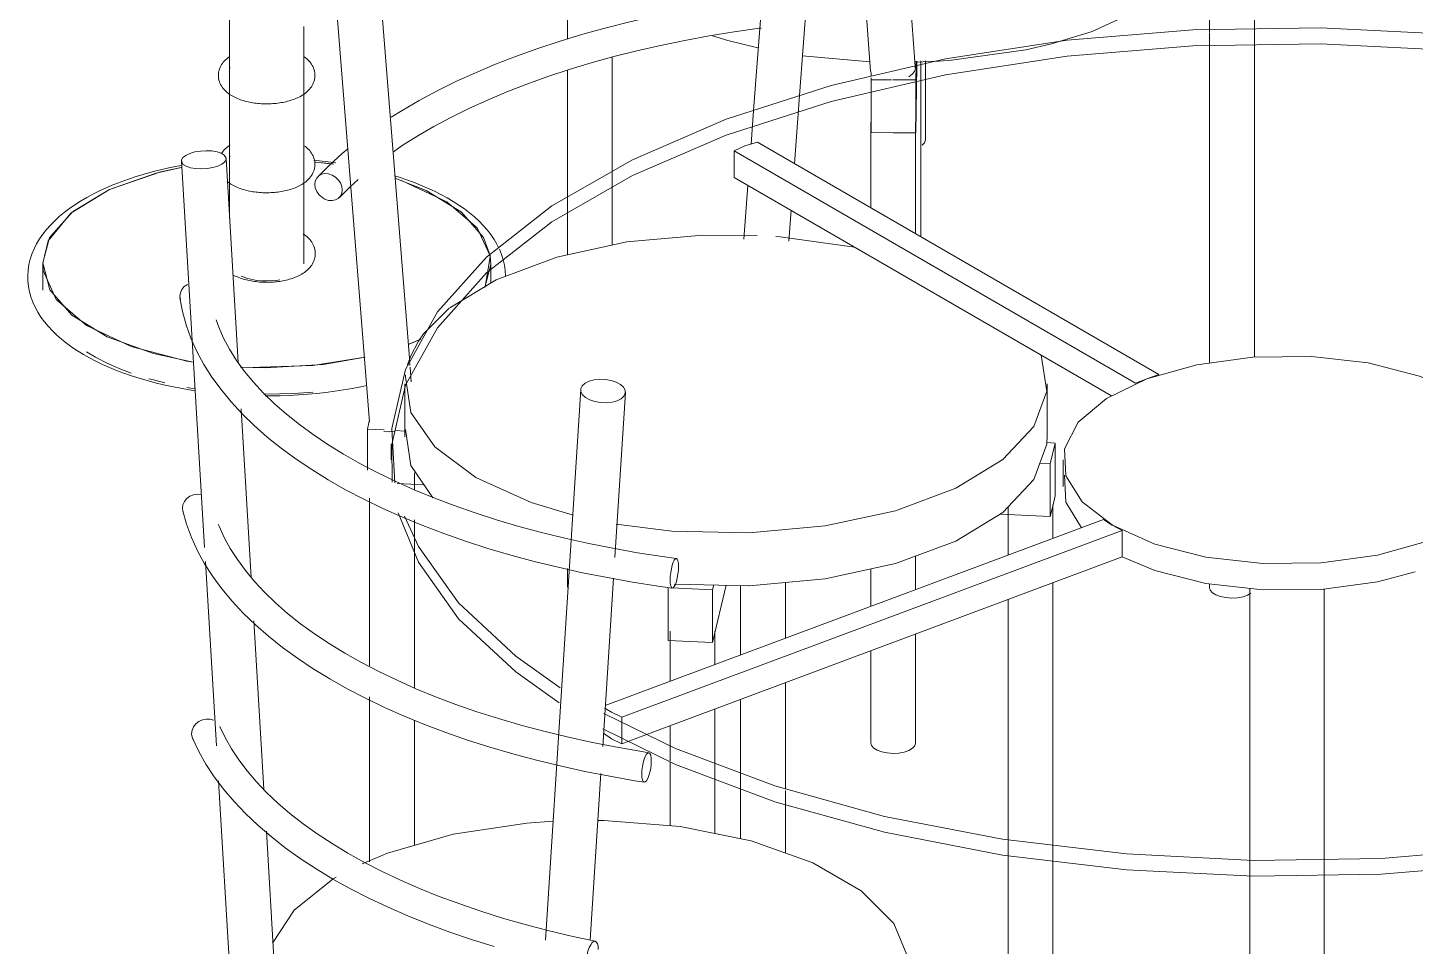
# Model space of a CAD drawing. Header units: millimetres. Extents: x -44545 to 51785, y -22696 to 32686.
# Drawn here: x -4328 to -3399, y 4062 to 4678 of the extents above; entities that cross this region are included whole.
import ezdxf

# ---------------------------------------------------------------- set-up
doc = ezdxf.new("R2010")
doc.units = ezdxf.units.MM
doc.layers.add('I-FURN-PNLS', color=30, linetype='Continuous', lineweight=9)

# ---------------------------------------------------------------- blocks, each defined once
blk = doc.blocks.new('Table Dining 4 Seater-Circular - 1200 mm dia-V84-3D Section 3')
at = {"layer": 'I-FURN-PNLS'}
for p, q in [((-4193.06, 4876.96), (-4193.06, 4550.02)), ((-3733.98, 4652.06), (-3744.44, 4795.91)), ((-3774.16, 4790.98), (-3763.81, 4648.69)), ((-3966.86, 4719.59), (-3966.86, 4669.99)), ((-3536.86, 4718.46), (-3536.86, 4676.48)), ((-3506.86, 4676.96), (-3506.86, 4718.46)), ((-4143.33, 4519.65), (-4143.33, 4678.65)), ((-3536.86, 4676.48), (-3536.86, 4674.97)), ((-3536.86, 4674.57), (-3536.86, 4453.16)), ((-3506.86, 4457), (-3506.86, 4676.96)), ((-3936.86, 4581.52), (-3936.86, 4658.07)), ((-3764.28, 4654.79), (-3809.46, 4658.8)), ((-3717.86, 4655.38), (-3734.15, 4654.65)), ((-3733.37, 4652.2), (-3733.33, 4655.39)), ((-3732.8, 4655.4), (-3732.85, 4652.32)), ((-3730.17, 4652.94), (-3730.17, 4655.47)), ((-3727.15, 4653.64), (-3727.15, 4655.54)), ((-4193.05, 4652.43), (-4192.77, 4650.7)), ((-3966.86, 4649.48), (-3966.86, 4564.27)), ((-3763.51, 4647.4), (-3763.82, 4649.02)), ((-3763.45, 4647.24), (-3763.48, 4645.22)), ((-3733.89, 4650.86), (-3733.98, 4652.06)), ((-3733.89, 4650.86), (-3733.88, 4650.53)), ((-3732.85, 4652.32), (-3733.51, 4607.38)), ((-3733.51, 4642.79), (-3733.37, 4652.2)), ((-3730.17, 4537.65), (-3730.17, 4652.94)), ((-3727.15, 4602.57), (-3727.15, 4653.64)), ((-3763.49, 4644.15), (-3763.51, 4642.89)), ((-3763.51, 4642.89), (-3749.92, 4642.84)), ((-3763.51, 4642.89), (-3763.51, 4607.48)), ((-3749, 4642.84), (-3733.51, 4642.79)), ((-3733.51, 4642.79), (-3733.51, 4607.38)), ((-3763.68, 4614.45), (-3763.68, 4614.41)), ((-3763.68, 4614.41), (-3763.68, 4557.06)), ((-3733.68, 4539.68), (-3733.68, 4614.41)), ((-3748.79, 4607.43), (-3763.51, 4607.48)), ((-3733.51, 4607.38), (-3748.78, 4607.43)), ((-4193.05, 4592.87), (-4192.77, 4591.14)), ((-4123.57, 4586.26), (-4135.55, 4587.75)), ((-3936.86, 4532.07), (-3936.86, 4581.52)), ((-4273.53, 4569.33), (-4297.58, 4554.95)), ((-3966.86, 4564.27), (-3966.86, 4525.59)), ((-4318.19, 4519.65), (-4318.19, 4501.95)), ((-4018.19, 4506.65), (-4018.19, 4519.65)), ((-4073.02, 4465.74), (-4065.06, 4469)), ((-4072.79, 4465.81), (-4064.97, 4469.03)), ((-4282.83, 4456.95), (-4288.89, 4460.52)), ((-4258.91, 4446.38), (-4266.51, 4449.25)), ((-4216.25, 4435.86), (-4221.58, 4436.75)), ((-4149.97, 4432.7), (-4169.23, 4432.18)), ((-4137.32, 4433.67), (-4150.02, 4432.69)), ((-3733.68, 4301.2), (-3733.68, 4323.75)), ((-3966.86, 4315.35), (-3966.86, 4303.78)), ((-3763.68, 4315.15), (-3763.68, 4290)), ((-3966.46, 4302.19), (-3966.86, 4303.83)), ((-3536.86, 4305.14), (-3536.86, 4302.65)), ((-3733.68, 4198.6), (-3733.68, 4271.57)), ((-3763.68, 4260.36), (-3763.68, 4198.6))]:
    blk.add_line(p, q, dxfattribs=at)
for points in [[(-3532.05, 4750.37, 0), (-3535.65, 4735.76, 0), (-3551.41, 4712.8, 0), (-3578.53, 4692.25, 0), (-3615.43, 4675.32, 0), (-3642.6, 4667.02, 0)], [(-3839.36, 4664.2, 0), (-3859.35, 4669.24, 0), (-3869.6, 4672.37, 0)], [(-3642.6, 4667.02, 0), (-3659.97, 4662.99, 0), (-3709.56, 4655.98, 0), (-3717.86, 4655.38, 0)], [(-4192.86, 4658.56, 0), (-4193.66, 4658, 0), (-4194.44, 4657.4, 0), (-4195.18, 4656.77, 0), (-4195.9, 4656.1, 0), (-4196.59, 4655.4, 0), (-4197.24, 4654.64, 0), (-4197.85, 4653.84, 0), (-4198.42, 4653, 0), (-4198.94, 4652.1, 0), (-4199.4, 4651.16, 0), (-4199.79, 4650.17, 0), (-4200.11, 4649.14, 0), (-4200.35, 4648.08, 0), (-4200.49, 4646.98, 0), (-4200.55, 4645.88, 0), (-4200.51, 4644.77, 0), (-4200.37, 4643.68, 0), (-4200.15, 4642.61, 0), (-4199.84, 4641.57, 0), (-4199.46, 4640.58, 0), (-4199.01, 4639.63, 0), (-4198.5, 4638.73, 0), (-4197.94, 4637.87, 0), (-4197.34, 4637.07, 0), (-4196.69, 4636.31, 0), (-4196.01, 4635.59, 0), (-4195.29, 4634.92, 0), (-4194.55, 4634.28, 0), (-4193.78, 4633.68, 0), (-4192.99, 4633.11, 0), (-4192.17, 4632.57, 0), (-4191.33, 4632.07, 0), (-4190.46, 4631.58, 0), (-4189.58, 4631.13, 0), (-4189.09, 4630.9, 0)], [(-4143.03, 4658.22, 0), (-4142.25, 4657.64, 0), (-4141.49, 4657.02, 0), (-4140.76, 4656.37, 0), (-4140.06, 4655.67, 0), (-4139.4, 4654.94, 0), (-4138.77, 4654.16, 0), (-4138.18, 4653.33, 0), (-4137.65, 4652.45, 0), (-4137.16, 4651.53, 0), (-4136.74, 4650.56, 0), (-4136.39, 4649.54, 0), (-4136.12, 4648.49, 0), (-4135.94, 4647.41, 0), (-4135.85, 4646.31, 0), (-4135.85, 4645.2, 0), (-4135.95, 4644.1, 0), (-4136.14, 4643.02, 0), (-4136.42, 4641.97, 0), (-4136.77, 4640.96, 0), (-4137.2, 4639.99, 0), (-4137.68, 4639.07, 0), (-4138.23, 4638.2, 0), (-4138.82, 4637.37, 0), (-4139.45, 4636.59, 0), (-4140.12, 4635.86, 0), (-4140.82, 4635.17, 0), (-4141.55, 4634.52, 0), (-4142.31, 4633.91, 0), (-4143.09, 4633.33, 0), (-4143.9, 4632.78, 0), (-4144.73, 4632.26, 0), (-4145.59, 4631.77, 0), (-4146.47, 4631.3, 0), (-4147.37, 4630.86, 0), (-4148.29, 4630.45, 0), (-4149.22, 4630.06, 0), (-4150.18, 4629.69, 0), (-4151.16, 4629.35, 0), (-4152.15, 4629.03, 0), (-4153.16, 4628.72, 0), (-4154.19, 4628.45, 0), (-4155.23, 4628.19, 0), (-4156.29, 4627.95, 0), (-4157.35, 4627.73, 0), (-4158.43, 4627.54, 0), (-4159.53, 4627.37, 0), (-4160.63, 4627.21, 0), (-4161.74, 4627.08, 0), (-4162.85, 4626.97, 0), (-4163.97, 4626.88, 0), (-4165.1, 4626.82, 0), (-4166.23, 4626.77, 0), (-4167.36, 4626.74, 0), (-4168.5, 4626.74, 0), (-4169.63, 4626.75, 0), (-4170.76, 4626.79, 0), (-4171.89, 4626.85, 0), (-4173.02, 4626.93, 0), (-4174.14, 4627.03, 0), (-4175.25, 4627.15, 0), (-4176.35, 4627.29, 0), (-4177.45, 4627.46, 0), (-4178.53, 4627.64, 0), (-4179.61, 4627.85, 0), (-4180.67, 4628.07, 0), (-4181.72, 4628.32, 0), (-4182.75, 4628.59, 0), (-4183.77, 4628.88, 0), (-4184.77, 4629.2, 0), (-4185.76, 4629.53, 0), (-4186.72, 4629.89, 0), (-4187.67, 4630.27, 0), (-4188.6, 4630.67, 0), (-4189.09, 4630.9, 0)], [(-3733.96, 4649.79, 0), (-3734.41, 4648.49, 0), (-3735.92, 4646.54, 0), (-3738.32, 4644.81, 0)], [(-4192.86, 4599, 0), (-4193.66, 4598.44, 0), (-4194.44, 4597.84, 0), (-4195.18, 4597.21, 0), (-4195.9, 4596.54, 0), (-4196.59, 4595.83, 0), (-4197.24, 4595.08, 0), (-4197.85, 4594.28, 0), (-4198.42, 4593.44, 0)], [(-3727.15, 4602.53, 0), (-3727.69, 4600.72, 0), (-3729.21, 4599.04, 0)], [(-4143.03, 4598.66, 0), (-4142.25, 4598.08, 0), (-4141.49, 4597.46, 0), (-4140.76, 4596.81, 0), (-4140.06, 4596.11, 0), (-4139.4, 4595.38, 0), (-4138.77, 4594.6, 0), (-4138.18, 4593.77, 0), (-4137.65, 4592.89, 0), (-4137.16, 4591.97, 0), (-4136.74, 4591, 0), (-4136.39, 4589.98, 0), (-4136.12, 4588.93, 0), (-4135.94, 4587.85, 0), (-4135.85, 4586.75, 0), (-4135.85, 4585.64, 0), (-4135.95, 4584.54, 0), (-4136.14, 4583.46, 0), (-4136.42, 4582.41, 0), (-4136.77, 4581.4, 0), (-4137.2, 4580.43, 0), (-4137.68, 4579.51, 0), (-4138.23, 4578.63, 0), (-4138.82, 4577.81, 0), (-4139.45, 4577.03, 0), (-4140.12, 4576.3, 0), (-4140.82, 4575.61, 0), (-4141.55, 4574.96, 0), (-4142.31, 4574.35, 0), (-4143.09, 4573.76, 0), (-4143.9, 4573.22, 0), (-4144.73, 4572.7, 0), (-4145.59, 4572.21, 0), (-4146.47, 4571.74, 0), (-4147.37, 4571.3, 0), (-4148.29, 4570.89, 0), (-4149.22, 4570.5, 0), (-4150.18, 4570.13, 0), (-4151.16, 4569.79, 0), (-4152.15, 4569.46, 0), (-4153.16, 4569.16, 0), (-4154.19, 4568.88, 0), (-4155.23, 4568.63, 0), (-4156.29, 4568.39, 0), (-4157.35, 4568.17, 0), (-4158.43, 4567.98, 0), (-4159.53, 4567.81, 0), (-4160.63, 4567.65, 0), (-4161.74, 4567.52, 0), (-4162.85, 4567.41, 0), (-4163.97, 4567.32, 0), (-4165.1, 4567.25, 0), (-4166.23, 4567.21, 0), (-4167.36, 4567.18, 0), (-4168.5, 4567.18, 0), (-4169.63, 4567.19, 0), (-4170.76, 4567.23, 0), (-4171.89, 4567.29, 0), (-4173.02, 4567.37, 0), (-4174.14, 4567.47, 0), (-4175.25, 4567.59, 0), (-4176.35, 4567.73, 0), (-4177.45, 4567.9, 0), (-4178.53, 4568.08, 0), (-4179.61, 4568.29, 0), (-4180.67, 4568.51, 0), (-4181.72, 4568.76, 0), (-4182.75, 4569.03, 0), (-4183.77, 4569.32, 0), (-4184.77, 4569.63, 0), (-4185.76, 4569.97, 0), (-4186.72, 4570.33, 0), (-4187.67, 4570.7, 0), (-4188.6, 4571.11, 0), (-4189.09, 4571.34, 0)], [(-4225, 4585.53, 0), (-4228.09, 4584.96, 0), (-4233.79, 4583.79, 0), (-4239.39, 4582.51, 0), (-4244.88, 4581.12, 0), (-4250.26, 4579.63, 0), (-4255.52, 4578.04, 0), (-4260.66, 4576.35, 0), (-4265.65, 4574.55, 0), (-4270.51, 4572.66, 0), (-4275.22, 4570.68, 0), (-4277.7, 4569.56, 0)], [(-4225.38, 4584.15, 0), (-4239.17, 4581.12, 0), (-4273.53, 4569.33, 0)], [(-4225.36, 4584.15, 0), (-4242.3, 4580.31, 0), (-4273.53, 4569.33, 0)], [(-4121.93, 4587.26, 0), (-4124.96, 4587.7, 0), (-4130.94, 4588.45, 0), (-4136.59, 4589.05, 0)], [(-4123.42, 4586.24, 0), (-4128.37, 4586.92, 0), (-4135.85, 4587.78, 0)], [(-4194.55, 4574.72, 0), (-4193.78, 4574.12, 0), (-4192.99, 4573.55, 0), (-4192.17, 4573.01, 0), (-4191.33, 4572.5, 0), (-4190.46, 4572.02, 0), (-4189.58, 4571.57, 0), (-4189.09, 4571.34, 0)], [(-4012.88, 4530.46, 0), (-4013.99, 4532.68, 0), (-4015.92, 4535.97, 0), (-4018.1, 4539.16, 0), (-4020.52, 4542.26, 0), (-4023.16, 4545.27, 0), (-4026.02, 4548.19, 0), (-4029.09, 4551.01, 0), (-4032.36, 4553.75, 0), (-4035.83, 4556.4, 0), (-4039.49, 4558.95, 0), (-4043.34, 4561.42, 0), (-4047.36, 4563.79, 0), (-4051.56, 4566.07, 0), (-4055.93, 4568.26, 0), (-4060.46, 4570.36, 0), (-4065.14, 4572.36, 0), (-4069.98, 4574.27, 0), (-4074.95, 4576.08, 0), (-4080.07, 4577.79, 0), (-4082.5, 4578.53, 0)], [(-4018.71, 4525.43, 0), (-4027.29, 4543.58, 0), (-4047.5, 4561.08, 0), (-4077.48, 4575.22, 0), (-4081.98, 4576.75, 0)], [(-4018.66, 4525.04, 0), (-4023.04, 4537.25, 0), (-4037.78, 4554.12, 0), (-4061.4, 4568.65, 0), (-4081.67, 4576.64, 0)], [(-4215.98, 4434.56, 0), (-4220.06, 4435.19, 0), (-4225.88, 4436.22, 0), (-4231.61, 4437.35, 0), (-4237.24, 4438.59, 0), (-4242.78, 4439.93, 0), (-4248.2, 4441.38, 0), (-4253.51, 4442.93, 0), (-4258.69, 4444.59, 0), (-4263.74, 4446.34, 0), (-4268.66, 4448.2, 0), (-4273.42, 4450.15, 0), (-4278.04, 4452.19, 0), (-4282.49, 4454.33, 0), (-4286.78, 4456.57, 0), (-4290.9, 4458.89, 0), (-4294.84, 4461.31, 0), (-4298.61, 4463.81, 0), (-4302.18, 4466.41, 0), (-4305.56, 4469.1, 0), (-4308.74, 4471.88, 0), (-4311.71, 4474.74, 0), (-4314.47, 4477.7, 0), (-4317.01, 4480.76, 0), (-4319.32, 4483.9, 0), (-4321.39, 4487.13, 0), (-4323.21, 4490.46, 0), (-4324.76, 4493.86, 0), (-4326.04, 4497.35, 0), (-4327.03, 4500.89, 0), (-4327.73, 4504.49, 0), (-4328.11, 4508.13, 0), (-4328.18, 4511.78, 0), (-4327.94, 4515.42, 0), (-4327.39, 4519.04, 0), (-4326.54, 4522.61, 0), (-4325.39, 4526.13, 0), (-4323.96, 4529.57, 0), (-4322.27, 4532.93, 0), (-4320.31, 4536.21, 0), (-4318.11, 4539.39, 0), (-4315.68, 4542.49, 0), (-4313.02, 4545.49, 0), (-4310.15, 4548.4, 0), (-4307.06, 4551.22, 0), (-4303.77, 4553.95, 0), (-4300.29, 4556.59, 0), (-4296.62, 4559.14, 0), (-4292.76, 4561.6, 0), (-4288.72, 4563.96, 0), (-4284.51, 4566.24, 0), (-4280.13, 4568.42, 0), (-4277.7, 4569.56, 0)], [(-4273.53, 4569.33, 0), (-4299.35, 4553.51, 0), (-4314.54, 4534.95, 0), (-4318.19, 4519.92, 0)], [(-4298.3, 4554.38, 0), (-4312.81, 4538.17, 0), (-4313.76, 4536.48, 0)], [(-4313.88, 4536.26, 0), (-4318.19, 4520.13, 0), (-4313.35, 4502.06, 0), (-4298.61, 4485.18, 0), (-4274.99, 4470.66, 0), (-4244.09, 4459.47, 0), (-4217.47, 4453.76, 0)], [(-4143.71, 4539.64, 0), (-4142.9, 4539.09, 0), (-4142.11, 4538.5, 0), (-4141.34, 4537.87, 0), (-4140.6, 4537.21, 0), (-4139.9, 4536.51, 0), (-4139.22, 4535.77, 0), (-4138.59, 4534.98, 0), (-4137.99, 4534.14, 0), (-4137.45, 4533.25, 0), (-4136.96, 4532.31, 0), (-4136.53, 4531.32, 0), (-4136.18, 4530.29, 0), (-4135.9, 4529.22, 0), (-4135.72, 4528.12, 0), (-4135.62, 4527, 0), (-4135.63, 4525.88, 0), (-4135.73, 4524.76, 0), (-4135.92, 4523.66, 0), (-4136.2, 4522.59, 0), (-4136.56, 4521.56, 0), (-4136.99, 4520.58, 0), (-4137.49, 4519.64, 0), (-4138.04, 4518.76, 0), (-4138.63, 4517.92, 0), (-4139.27, 4517.14, 0), (-4139.95, 4516.39, 0), (-4140.66, 4515.7, 0), (-4141.4, 4515.04, 0), (-4142.16, 4514.42, 0), (-4142.96, 4513.83, 0), (-4143.77, 4513.28, 0), (-4144.61, 4512.75, 0), (-4145.48, 4512.26, 0), (-4146.36, 4511.79, 0), (-4147.27, 4511.35, 0), (-4148.19, 4510.93, 0), (-4149.14, 4510.54, 0), (-4150.1, 4510.17, 0), (-4151.08, 4509.82, 0), (-4152.08, 4509.5, 0), (-4153.1, 4509.2, 0), (-4154.13, 4508.92, 0), (-4155.18, 4508.66, 0), (-4156.24, 4508.42, 0), (-4157.31, 4508.2, 0), (-4158.4, 4508.01, 0), (-4159.49, 4507.83, 0), (-4160.6, 4507.68, 0), (-4161.71, 4507.55, 0), (-4162.83, 4507.44, 0), (-4163.96, 4507.35, 0), (-4165.09, 4507.28, 0), (-4166.22, 4507.23, 0), (-4167.36, 4507.21, 0), (-4168.5, 4507.2, 0), (-4169.64, 4507.22, 0), (-4170.77, 4507.25, 0), (-4171.91, 4507.31, 0), (-4173.04, 4507.39, 0), (-4174.16, 4507.49, 0), (-4175.28, 4507.62, 0), (-4176.39, 4507.76, 0), (-4177.49, 4507.92, 0), (-4178.58, 4508.11, 0), (-4179.66, 4508.32, 0), (-4180.72, 4508.54, 0), (-4181.77, 4508.79, 0), (-4182.81, 4509.06, 0), (-4183.84, 4509.36, 0), (-4184.84, 4509.67, 0), (-4185.83, 4510.01, 0), (-4186.81, 4510.36, 0), (-4187.76, 4510.75, 0), (-4188.69, 4511.15, 0), (-4189.19, 4511.38, 0)], [(-4022.12, 4503.8, 0), (-4018.2, 4519.17, 0), (-4018.66, 4525.04, 0)], [(-4021.8, 4504.44, 0), (-4018.51, 4524.15, 0), (-4018.71, 4525.43, 0)], [(-4008.2, 4511.5, 0), (-4008.42, 4515.15, 0), (-4008.95, 4518.77, 0), (-4009.78, 4522.35, 0), (-4010.9, 4525.87, 0), (-4012.31, 4529.32, 0)], [(-4318.19, 4519.65, 0), (-4317.88, 4515.16, 0), (-4309.1, 4495.72, 0), (-4288.89, 4478.23, 0), (-4258.91, 4464.09, 0), (-4221.58, 4454.45, 0), (-4217.29, 4453.72, 0)], [(-4190.57, 4512.08, 0), (-4189.68, 4511.62, 0), (-4189.19, 4511.38, 0)], [(-4172.03, 4508.22, 0), (-4174.8, 4508.5, 0), (-4180.78, 4509.67, 0), (-4185.37, 4511.29, 0)], [(-4159.32, 4508.85, 0), (-4161.92, 4508.46, 0), (-4168.37, 4508.09, 0), (-4171.57, 4508.19, 0)], [(-4266.46, 4449.24, 0), (-4274.99, 4452.95, 0), (-4282.86, 4456.97, 0)], [(-4185.72, 4450.37, 0), (-4169.23, 4449.88, 0), (-4130.37, 4452.14, 0), (-4102.23, 4456.99, 0)], [(-4185.53, 4450.35, 0), (-4179.93, 4450.1, 0), (-4137.32, 4451.38, 0), (-4102.36, 4456.96, 0)], [(-4236.4, 4439.81, 0), (-4244.09, 4441.77, 0), (-4247.02, 4442.59, 0)], [(-4101.15, 4438.15, 0), (-4105.21, 4437.26, 0), (-4110.95, 4436.14, 0), (-4116.77, 4435.12, 0), (-4122.66, 4434.22, 0), (-4128.63, 4433.42, 0), (-4134.65, 4432.74, 0), (-4140.72, 4432.17, 0), (-4146.84, 4431.72, 0), (-4152.98, 4431.38, 0), (-4159.15, 4431.15, 0), (-4165.33, 4431.04, 0), (-4169.12, 4431.04, 0)], [(-3532.54, 4297.76, 0), (-3534.9, 4299.21, 0), (-3536.38, 4300.9, 0), (-3536.86, 4302.7, 0)], [(-3509.24, 4298.89, 0), (-3511.33, 4297.69, 0), (-3514.45, 4296.59, 0), (-3518.08, 4295.9, 0), (-3521.96, 4295.68, 0), (-3525.84, 4295.93, 0), (-3529.45, 4296.64, 0), (-3532.54, 4297.76, 0)], [(-3759.36, 4193.7, 0), (-3761.72, 4195.15, 0), (-3763.2, 4196.84, 0), (-3763.68, 4198.64, 0)], [(-3733.68, 4198.55, 0), (-3734.22, 4196.74, 0), (-3735.74, 4195.07, 0), (-3738.15, 4193.63, 0), (-3741.27, 4192.53, 0), (-3744.9, 4191.84, 0), (-3748.79, 4191.62, 0), (-3752.66, 4191.87, 0), (-3756.27, 4192.58, 0), (-3759.36, 4193.7, 0)]]:
    blk.add_polyline3d(points, dxfattribs=at)
blk = doc.blocks.new('Table Dining 4 Seater-Circular - 1200 mm dia-V85-3D Section 3')
at = {"layer": 'I-FURN-PNLS'}
for p, q in [((-3808.51, 5071.35), (-3842.15, 4622.31)), ((-3811.32, 4632.23), (-3778.6, 5069.11)), ((-4072.44, 4453.8), (-4111.57, 4947.05)), ((-4121.62, 4694.33), (-4099.35, 4413.66)), ((-3814.74, 4586.63), (-3811.32, 4632.23)), ((-3842.15, 4622.31), (-3843.84, 4599.77)), ((-3570.84, 4445.35), (-3839.59, 4601.03)), ((-4187.18, 4453.49), (-4195.34, 4590.16)), ((-3855.19, 4595.21), (-3586.43, 4439.53)), ((-3855.19, 4577.5), (-3855.19, 4595.21)), ((-4225.29, 4588.37), (-4209.83, 4329.54)), ((-3602.42, 4431.08), (-3855.19, 4577.5)), ((-3845.91, 4572.13), (-3848.6, 4536.2)), ((-3818.62, 4534.86), (-3817.08, 4555.43)), ((-4225.97, 4495.64), (-4226.31, 4497.92)), ((-4045.9, 4489.79), (-4063.1, 4472.66)), ((-4071.74, 4457.87), (-4073.8, 4451.88)), ((-4072.26, 4451.52), (-4072.35, 4452.75)), ((-4071.38, 4440.43), (-4072.16, 4450.32)), ((-4075.58, 4439.08), (-4075.58, 4403.68)), ((-3957.92, 4435.35), (-3981.59, 4066.55)), ((-3935.08, 4322.81), (-3927.98, 4433.42)), ((-3645.58, 4403.68), (-3645.58, 4439.08)), ((-4178.58, 4309.52), (-4185.32, 4422.35)), ((-4099.54, 4414.22), (-4100.79, 4408.87)), ((-4100.79, 4408.87), (-4089.62, 4408.3)), ((-4100.79, 4381.29), (-4100.79, 4408.87)), ((-4082.09, 4407.38), (-4084.35, 4407.16)), ((-4082.25, 4407.92), (-4075.18, 4407.57)), ((-4084.92, 4398.77), (-4084.92, 4388.15)), ((-4084.07, 4373.38), (-4084.5, 4398.6)), ((-3640.26, 4399.49), (-3645.84, 4399.78)), ((-3643.52, 4385.62), (-3640.26, 4399.49)), ((-3640.26, 4364.08), (-3640.26, 4399.49)), ((-3650.56, 4385.98), (-3643.52, 4385.62)), ((-3643.52, 4350.21), (-3643.52, 4385.62)), ((-3634.92, 4388.15), (-3634.92, 4370.44)), ((-4069.28, 4367.95), (-4069.28, 4379.51)), ((-4062.53, 4371.51), (-4080.74, 4372.44)), ((-4099.28, 4362.47), (-4099.28, 4250.18)), ((-3640.26, 4364.08), (-3641.86, 4357.28)), ((-3641.77, 4335.53), (-3641.77, 4358.03)), ((-4224.23, 4353.62), (-4224.57, 4355.89)), ((-4069.28, 4326.75), (-4069.28, 4348.17)), ((-3607.91, 4348.18), (-3941.49, 4223.59)), ((-3643.52, 4350.21), (-3677, 4351.92)), ((-3671.77, 4356.71), (-3671.77, 4324.33)), ((-3641.86, 4357.27), (-3643.52, 4350.21)), ((-3930.48, 4215.77), (-3595.38, 4340.92)), ((-3595.38, 4323.22), (-3595.38, 4340.92)), ((-4069.28, 4235.4), (-4069.28, 4326.75)), ((-3595.38, 4323.22), (-3925.7, 4199.85)), ((-4209.26, 4320.04), (-4201.89, 4196.75)), ((-3943.2, 4196.2), (-3935.97, 4308.89)), ((-3899.4, 4267.3), (-3899.4, 4302.71)), ((-3896.96, 4302.59), (-3869.57, 4301.19)), ((-3845.24, 4303.93), (-3895.35, 4304.99)), ((-3869.57, 4301.19), (-3868.8, 4304.47)), ((-3860.53, 4304.28), (-3869.57, 4265.78)), ((-3850.87, 4304.06), (-3850.87, 4257.44)), ((-3820.87, 4268.64), (-3820.87, 4306.13)), ((-3641.77, 4119.48), (-3641.77, 4305.9)), ((-3509.79, 4302.06), (-3509.79, 4109.68)), ((-3460.05, 4110.01), (-3460.05, 4301.76)), ((-3869.57, 4265.78), (-3869.57, 4301.19)), ((-3671.77, 4294.69), (-3671.77, 4133.69)), ((-4170.1, 4167.59), (-4176.83, 4280.34)), ((-3884.76, 4266.56), (-3899.4, 4267.3)), ((-3898.13, 4273.49), (-3898.13, 4239.79)), ((-3869.57, 4265.78), (-3884.74, 4266.55)), ((-3868.13, 4250.99), (-3868.13, 4273.49)), ((-3820.87, 4167.84), (-3820.87, 4239)), ((-4099.28, 4229.49), (-4099.28, 4119.04)), ((-3850.87, 4227.8), (-3850.87, 4167.8)), ((-3868.13, 4174.29), (-3868.13, 4221.35)), ((-4069.28, 4129.94), (-4069.28, 4213.88)), ((-3930.48, 4202.24), (-3930.48, 4215.66)), ((-3898.13, 4210.15), (-3898.13, 4186.68)), ((-3930.48, 4198.07), (-3930.48, 4202.24)), ((-3925.7, 4199.85), (-3930.48, 4198.07)), ((-3898.13, 4186.02), (-3898.13, 4143.1)), ((-4200.49, 4173.29), (-4191.45, 4022.01)), ((-3951.52, 4066.6), (-3944.37, 4178.09)), ((-3868.13, 4137.87), (-3868.13, 4174.29)), ((-3850.87, 4167.8), (-3850.87, 4134.37)), ((-3820.87, 4157.22), (-3820.87, 4166.81)), ((-3820.87, 4124.79), (-3820.87, 4157.22)), ((-4163.11, 4050.65), (-4168.42, 4139.45)), ((-3671.77, 4133.23), (-3671.77, 4123.07)), ((-4087.38, 4124.71), (-4104.21, 4117.71)), ((-3671.77, 4123.07), (-3671.77, 3942.22)), ((-3641.77, 3942.22), (-3641.77, 4119.48)), ((-3509.79, 4109.38), (-3509.79, 3752.55)), ((-3460.05, 3752.55), (-3460.05, 4110.01))]:
    blk.add_line(p, q, dxfattribs=at)
for points in [[(-4084.73, 4617.74, 0), (-4077.46, 4622.33, 0), (-4065.99, 4629.01, 0), (-4053.98, 4635.45, 0), (-4041.45, 4641.65, 0), (-4028.42, 4647.61, 0), (-4014.91, 4653.3, 0), (-4000.93, 4658.74, 0), (-3986.52, 4663.9, 0), (-3971.7, 4668.79, 0), (-3956.47, 4673.4, 0), (-3940.88, 4677.71, 0), (-3924.94, 4681.73, 0), (-3908.67, 4685.44, 0), (-3892.11, 4688.85, 0), (-3875.28, 4691.94, 0), (-3858.2, 4694.72, 0), (-3840.9, 4697.18, 0), (-3836.24, 4697.75, 0)], [(-4083.28, 4594.66, 0), (-4077.37, 4598.73, 0), (-4067.09, 4605.23, 0), (-4056.23, 4611.55, 0), (-4044.82, 4617.67, 0), (-4032.86, 4623.59, 0), (-4020.38, 4629.29, 0), (-4007.4, 4634.77, 0), (-3993.94, 4640, 0), (-3980.02, 4644.99, 0), (-3965.67, 4649.72, 0), (-3950.91, 4654.18, 0), (-3935.77, 4658.37, 0), (-3920.27, 4662.28, 0), (-3904.43, 4665.9, 0), (-3888.29, 4669.22, 0), (-3871.87, 4672.24, 0), (-3855.19, 4674.95, 0), (-3838.29, 4677.35, 0), (-3837.01, 4677.51, 0)], [(-2886.3, 4379.83, 0), (-2885.34, 4388.32, 0), (-2888.24, 4428.12, 0), (-2903.29, 4467.32, 0), (-2930.19, 4505.12, 0), (-2968.37, 4540.76, 0), (-3017.07, 4573.5, 0), (-3075.3, 4602.7, 0), (-3141.86, 4627.73, 0), (-3215.41, 4648.11, 0), (-3294.44, 4663.42, 0), (-3377.35, 4673.33, 0), (-3462.45, 4677.66, 0), (-3548.01, 4676.31, 0), (-3632.28, 4669.3, 0), (-3713.55, 4656.8, 0), (-3790.17, 4639.03, 0), (-3860.58, 4616.38, 0)], [(-3860.58, 4605.76, 0), (-3790.17, 4628.41, 0), (-3713.55, 4646.17, 0), (-3632.28, 4658.68, 0), (-3548.01, 4665.68, 0), (-3462.45, 4667.03, 0), (-3377.35, 4662.71, 0), (-3294.44, 4652.79, 0), (-3215.41, 4637.49, 0), (-3141.86, 4617.11, 0), (-3075.3, 4592.07, 0), (-3017.07, 4562.88, 0), (-2968.37, 4530.13, 0), (-2930.19, 4494.5, 0), (-2903.29, 4456.69, 0), (-2888.24, 4417.49, 0), (-2885.31, 4398.21, 0)], [(-3860.58, 4616.38, 0), (-3923.34, 4589.3, 0), (-3977.17, 4558.34, 0), (-4020.98, 4524.13, 0), (-4053.88, 4487.37, 0), (-4075.2, 4448.8, 0), (-4084.5, 4409.22, 0), (-4082.33, 4372.91, 0)], [(-4084.5, 4398.6, 0), (-4075.2, 4438.18, 0), (-4053.88, 4476.75, 0), (-4020.98, 4513.51, 0), (-3977.17, 4547.72, 0), (-3923.34, 4578.68, 0), (-3860.58, 4605.76, 0)], [(-3839.59, 4601.03, 0), (-3848.06, 4598.51, 0), (-3855.19, 4595.21, 0)], [(-4219.67, 4593.52, 0), (-4222.38, 4592.25, 0), (-4224.26, 4590.77, 0), (-4225.2, 4589.19, 0), (-4225.12, 4587.61, 0), (-4224.03, 4586.15, 0), (-4222.01, 4584.89, 0), (-4219.19, 4583.94, 0), (-4215.76, 4583.35, 0), (-4211.97, 4583.16, 0), (-4208.06, 4583.39, 0), (-4204.3, 4584.01, 0), (-4200.96, 4585, 0)], [(-4200.96, 4585, 0), (-4198.25, 4586.28, 0), (-4196.36, 4587.75, 0), (-4195.43, 4589.34, 0), (-4195.51, 4590.91, 0), (-4196.59, 4592.38, 0), (-4198.62, 4593.63, 0), (-4201.44, 4594.58, 0), (-4204.86, 4595.18, 0), (-4208.66, 4595.36, 0), (-4212.57, 4595.14, 0), (-4216.32, 4594.51, 0), (-4219.67, 4593.52, 0)], [(-4134.05, 4577.8, 0), (-4126.15, 4585.72, 0), (-4117.62, 4593.45, 0), (-4113.77, 4596.62, 0)], [(-4117.62, 4569.06, 0), (-4117.94, 4571.42, 0), (-4118.85, 4573.74, 0), (-4120.31, 4575.87, 0), (-4122.2, 4577.66, 0), (-4124.41, 4579, 0), (-4126.78, 4579.78, 0), (-4129.15, 4579.97, 0), (-4131.36, 4579.54, 0), (-4133.25, 4578.52, 0), (-4134.71, 4576.98, 0), (-4135.62, 4575.03, 0), (-4135.93, 4572.8, 0)], [(-4135.93, 4572.8, 0), (-4135.62, 4570.45, 0), (-4134.71, 4568.13, 0), (-4133.25, 4566, 0), (-4131.36, 4564.2, 0), (-4129.15, 4562.87, 0), (-4126.78, 4562.08, 0), (-4124.41, 4561.9, 0), (-4122.2, 4562.33, 0), (-4120.31, 4563.35, 0), (-4118.85, 4564.88, 0), (-4117.94, 4566.83, 0), (-4117.62, 4569.06, 0)], [(-4119.51, 4564.06, 0), (-4112.36, 4571.24, 0), (-4106.94, 4576.15, 0)], [(-3839.75, 4538.61, 0), (-3876.13, 4538.83, 0), (-3927, 4534.2, 0), (-3974.01, 4524.04, 0), (-4014.42, 4508.95, 0), (-4045.6, 4490.03, 0)], [(-3774.7, 4530.76, 0), (-3824.36, 4537.66, 0), (-3827.21, 4537.88, 0)], [(-4226.31, 4497.92, 0), (-4225.97, 4500.22, 0), (-4224.98, 4502.39, 0), (-4223.39, 4504.27, 0), (-4221.32, 4505.74, 0)], [(-4226.24, 4496.83, 0), (-4224.55, 4487.72, 0), (-4222.1, 4478.68, 0), (-4218.89, 4469.74, 0), (-4214.93, 4460.92, 0), (-4210.25, 4452.23, 0), (-4204.85, 4443.68, 0), (-4198.76, 4435.29, 0), (-4191.99, 4427.07, 0), (-4184.57, 4419.03, 0), (-4176.49, 4411.16, 0), (-4167.78, 4403.49, 0), (-4158.46, 4396.02, 0), (-4148.53, 4388.75, 0), (-4138.03, 4381.69, 0), (-4126.95, 4374.85, 0), (-4115.32, 4368.24, 0), (-4103.16, 4361.86, 0), (-4090.49, 4355.73, 0), (-4077.32, 4349.85, 0), (-4063.68, 4344.22, 0), (-4049.58, 4338.87, 0), (-4035.04, 4333.78, 0), (-4020.1, 4328.97, 0), (-4004.77, 4324.45, 0), (-3989.08, 4320.22, 0), (-3973.04, 4316.29, 0), (-3956.69, 4312.66, 0), (-3940.05, 4309.34, 0), (-3923.14, 4306.34, 0), (-3906, 4303.65, 0), (-3896.6, 4302.32, 0)], [(-4202.11, 4482.15, 0), (-4200.34, 4477.23, 0), (-4197, 4469.77, 0), (-4192.98, 4462.33, 0), (-4188.3, 4454.91, 0), (-4182.95, 4447.54, 0), (-4176.93, 4440.23, 0), (-4170.24, 4432.99, 0), (-4162.9, 4425.84, 0), (-4154.92, 4418.81, 0), (-4146.3, 4411.89, 0), (-4137.05, 4405.12, 0), (-4127.2, 4398.5, 0), (-4116.76, 4392.06, 0), (-4105.74, 4385.79, 0), (-4094.17, 4379.73, 0), (-4082.06, 4373.87, 0), (-4069.43, 4368.23, 0), (-4056.31, 4362.82, 0), (-4042.72, 4357.65, 0), (-4028.68, 4352.74, 0), (-4014.21, 4348.08, 0), (-3999.34, 4343.7, 0), (-3984.09, 4339.59, 0), (-3968.49, 4335.76, 0), (-3952.57, 4332.23, 0), (-3936.34, 4328.99, 0), (-3919.84, 4326.06, 0), (-3903.1, 4323.44, 0), (-3893.91, 4322.14, 0)], [(-4063.1, 4472.66, 0), (-4066.6, 4467.69, 0), (-4071.74, 4457.87, 0)], [(-3934.2, 4345.13, 0), (-3896.8, 4340.51, 0), (-3845.03, 4339.34, 0), (-3794.17, 4343.97, 0), (-3747.16, 4354.13, 0), (-3706.75, 4369.22, 0), (-3675.27, 4388.38, 0), (-3654.57, 4410.48, 0), (-3645.84, 4434.24, 0), (-3649.58, 4458.29, 0)], [(-3391, 4333.75, 0), (-3363.93, 4346.91, 0), (-3345.1, 4362.88, 0), (-3335.8, 4380.57, 0), (-3336.67, 4398.78, 0), (-3347.63, 4416.26, 0), (-3367.95, 4431.83, 0), (-3396.25, 4444.42, 0), (-3430.58, 4453.18, 0), (-3468.62, 4457.51, 0), (-3507.77, 4457.1, 0), (-3545.36, 4452, 0), (-3578.83, 4442.55, 0)], [(-4075.17, 4445.27, 0), (-4075.33, 4443.93, 0), (-4071.58, 4419.88, 0), (-4055.57, 4396.95, 0), (-4028.23, 4376.47, 0)], [(-3933.59, 4427.81, 0), (-3930.89, 4429.16, 0), (-3929, 4430.87, 0), (-3928.06, 4432.82, 0), (-3928.14, 4434.88, 0), (-3929.23, 4436.9, 0), (-3931.25, 4438.75, 0), (-3934.07, 4440.31, 0), (-3937.5, 4441.46, 0), (-3941.29, 4442.12, 0), (-3945.2, 4442.26, 0), (-3948.96, 4441.87, 0), (-3952.31, 4440.96, 0)], [(-3578.83, 4442.55, 0), (-3605.9, 4429.39, 0), (-3624.73, 4413.42, 0), (-3634.03, 4395.73, 0), (-3633.17, 4377.52, 0), (-3622.2, 4360.03, 0), (-3601.88, 4344.46, 0), (-3573.58, 4331.87, 0), (-3539.25, 4323.12, 0), (-3501.21, 4318.79, 0), (-3462.06, 4319.19, 0), (-3424.47, 4324.29, 0), (-3391, 4333.75, 0)], [(-3586.43, 4439.53, 0), (-3578.84, 4442.56, 0), (-3570.84, 4445.35, 0)], [(-3952.31, 4440.96, 0), (-3955.01, 4439.61, 0), (-3956.9, 4437.9, 0), (-3957.84, 4435.95, 0), (-3957.76, 4433.89, 0), (-3956.67, 4431.87, 0), (-3954.65, 4430.02, 0), (-3951.83, 4428.46, 0), (-3948.4, 4427.31, 0), (-3944.6, 4426.65, 0), (-3940.7, 4426.5, 0), (-3936.94, 4426.9, 0), (-3933.59, 4427.81, 0)], [(-4084.35, 4407.16, 0), (-4085.99, 4407.1, 0), (-4089.79, 4407.35, 0)], [(-4056.89, 4362.89, 0), (-4071.58, 4384.47, 0), (-4075.33, 4408.52, 0)], [(-3645.61, 4404.84, 0), (-3645.84, 4398.83, 0), (-3654.57, 4375.07, 0), (-3675.27, 4352.97, 0), (-3706.75, 4333.81, 0), (-3747.16, 4318.72, 0), (-3794.17, 4308.56, 0), (-3845.03, 4303.93, 0)], [(-4028.23, 4376.47, 0), (-3991.14, 4359.63, 0), (-3963.71, 4351.34, 0)], [(-3622.57, 4342.72, 0), (-3633.17, 4359.81, 0), (-3634.03, 4378.02, 0)], [(-4224.57, 4355.89, 0), (-4224.23, 4358.2, 0), (-4223.24, 4360.39, 0), (-4221.66, 4362.3, 0), (-4219.6, 4363.82, 0), (-4217.2, 4364.82, 0), (-4214.63, 4365.25, 0), (-4212.06, 4365.08, 0)], [(-4224.36, 4354.11, 0), (-4221.84, 4345.08, 0), (-4218.56, 4336.15, 0), (-4214.53, 4327.34, 0), (-4209.78, 4318.66, 0), (-4204.33, 4310.13, 0), (-4198.17, 4301.76, 0), (-4191.35, 4293.55, 0), (-4183.86, 4285.52, 0), (-4175.72, 4277.67, 0), (-4166.96, 4270.02, 0), (-4157.58, 4262.56, 0), (-4147.6, 4255.31, 0), (-4137.04, 4248.27, 0), (-4125.92, 4241.45, 0), (-4114.24, 4234.86, 0), (-4102.03, 4228.51, 0), (-4089.31, 4222.4, 0), (-4076.1, 4216.54, 0), (-4062.41, 4210.94, 0), (-4048.27, 4205.61, 0), (-4033.7, 4200.54, 0), (-4018.72, 4195.76, 0), (-4003.36, 4191.27, 0), (-3987.63, 4187.06, 0), (-3971.57, 4183.16, 0), (-3955.19, 4179.56, 0), (-3938.52, 4176.27, 0), (-3921.6, 4173.29, 0), (-3915.41, 4172.29, 0)], [(-3972.28, 4225.37, 0), (-4001.46, 4246.16, 0), (-4039.65, 4281.8, 0), (-4066.54, 4319.6, 0), (-4080.08, 4352.8, 0)], [(-4075.83, 4350.41, 0), (-4066.54, 4330.23, 0), (-4039.65, 4292.42, 0), (-4001.46, 4256.79, 0), (-3971.6, 4235.56, 0)], [(-3595.38, 4340.92, 0), (-3601.97, 4344.43, 0), (-3607.91, 4348.18, 0)], [(-4200.61, 4345.24, 0), (-4200.07, 4343.77, 0), (-4196.66, 4336.31, 0), (-4192.59, 4328.87, 0), (-4187.84, 4321.45, 0), (-4182.43, 4314.09, 0), (-4176.35, 4306.78, 0), (-4169.6, 4299.55, 0), (-4162.21, 4292.41, 0), (-4154.16, 4285.39, 0), (-4145.48, 4278.49, 0), (-4136.18, 4271.73, 0), (-4126.28, 4265.13, 0), (-4115.78, 4258.69, 0), (-4104.71, 4252.45, 0), (-4093.09, 4246.4, 0), (-4080.93, 4240.56, 0), (-4068.26, 4234.94, 0), (-4055.1, 4229.56, 0), (-4041.46, 4224.41, 0), (-4027.38, 4219.52, 0), (-4012.88, 4214.89, 0), (-3997.97, 4210.53, 0), (-3982.69, 4206.44, 0), (-3967.06, 4202.65, 0), (-3951.11, 4199.14, 0), (-3934.86, 4195.93, 0), (-3918.33, 4193.02, 0), (-3912.3, 4192.05, 0)], [(-3892.46, 4316.7, 0), (-3892.55, 4318.84, 0), (-3892.83, 4320.52, 0), (-3893.28, 4321.65, 0), (-3893.86, 4322.13, 0), (-3894.53, 4321.94, 0), (-3895.25, 4321.08, 0), (-3895.98, 4319.63, 0), (-3896.65, 4317.66, 0), (-3897.23, 4315.33, 0), (-3897.67, 4312.79, 0), (-3897.95, 4310.21, 0), (-3898.05, 4307.77, 0)], [(-3399.23, 4313.19, 0), (-3424.47, 4306.59, 0), (-3462.06, 4301.49, 0), (-3501.21, 4301.09, 0), (-3539.25, 4305.41, 0), (-3573.58, 4314.17, 0), (-3595.3, 4323.21, 0)], [(-3896.6, 4302.32, 0), (-3895.98, 4302.52, 0), (-3895.25, 4303.38, 0), (-3894.53, 4304.84, 0), (-3893.86, 4306.8, 0), (-3893.28, 4309.13, 0), (-3892.83, 4311.67, 0), (-3892.55, 4314.25, 0), (-3892.46, 4316.7, 0)], [(-3898.05, 4307.77, 0), (-3897.95, 4305.63, 0), (-3897.67, 4303.94, 0), (-3897.23, 4302.81, 0), (-3896.65, 4302.33, 0)], [(-3942.53, 4218.27, 0), (-3894.54, 4194.85, 0), (-3827.97, 4169.81, 0), (-3754.43, 4149.43, 0), (-3675.39, 4134.13, 0), (-3592.48, 4124.21, 0), (-3507.38, 4119.89, 0), (-3421.83, 4121.24, 0), (-3337.55, 4128.24, 0), (-3256.28, 4140.75, 0), (-3207.99, 4151.2, 0)], [(-3941.72, 4222, 0), (-3937.41, 4219.15, 0), (-3930.48, 4215.77, 0)], [(-4218.5, 4204.78, 0), (-4218.16, 4207.1, 0), (-4217.18, 4209.33, 0), (-4215.62, 4211.31, 0), (-4213.59, 4212.9, 0), (-4211.23, 4214, 0), (-4208.69, 4214.54, 0), (-4206.15, 4214.47, 0), (-4203.79, 4213.81, 0)], [(-4199.5, 4209.62, 0), (-4195.97, 4202.17, 0), (-4191.77, 4194.73, 0), (-4186.91, 4187.33, 0), (-4181.37, 4179.97, 0), (-4175.17, 4172.67, 0), (-4168.31, 4165.46, 0), (-4160.79, 4158.34, 0), (-4152.63, 4151.34, 0), (-4143.84, 4144.46, 0), (-4134.43, 4137.73, 0), (-4124.41, 4131.16, 0), (-4113.81, 4124.76, 0), (-4102.64, 4118.55, 0), (-4090.92, 4112.54, 0), (-4078.67, 4106.74, 0), (-4065.91, 4101.16, 0), (-4052.66, 4095.82, 0), (-4038.94, 4090.72, 0), (-4024.78, 4085.87, 0), (-4010.2, 4081.29, 0), (-3995.22, 4076.98, 0), (-3979.88, 4072.95, 0), (-3964.19, 4069.2, 0), (-3948.2, 4065.75, 0)], [(-4217.18, 4200.48, 0), (-4218.16, 4202.52, 0), (-4218.5, 4204.78, 0)], [(-4217.88, 4201.75, 0), (-4213.73, 4192.96, 0), (-4208.85, 4184.31, 0), (-4203.26, 4175.81, 0), (-4196.98, 4167.47, 0), (-4190.03, 4159.29, 0), (-4182.43, 4151.3, 0), (-4174.18, 4143.48, 0), (-4165.3, 4135.86, 0), (-4155.81, 4128.44, 0), (-4145.73, 4121.23, 0), (-4135.06, 4114.23, 0), (-4123.84, 4107.45, 0), (-4112.06, 4100.91, 0), (-4099.76, 4094.6, 0), (-4086.95, 4088.53, 0), (-4073.65, 4082.72, 0), (-4059.88, 4077.17, 0), (-4045.66, 4071.88, 0), (-4031.01, 4066.87, 0), (-4015.96, 4062.14, 0)], [(-3207.69, 4140.65, 0), (-3256.28, 4130.12, 0), (-3337.55, 4117.62, 0), (-3421.83, 4110.61, 0), (-3507.38, 4109.26, 0), (-3592.48, 4113.59, 0), (-3675.39, 4123.5, 0), (-3754.43, 4138.81, 0), (-3827.97, 4159.18, 0), (-3894.54, 4184.22, 0), (-3943.15, 4207.99, 0)], [(-3930.48, 4198.07, 0), (-3937.41, 4201.44, 0), (-3942.72, 4205.08, 0)], [(-3910.64, 4186.58, 0), (-3910.75, 4188.72, 0), (-3911.07, 4190.41, 0), (-3911.58, 4191.55, 0), (-3912.25, 4192.04, 0), (-3913.02, 4191.86, 0), (-3913.86, 4191.02, 0), (-3914.69, 4189.58, 0), (-3915.46, 4187.64, 0), (-3916.13, 4185.32, 0), (-3916.64, 4182.78, 0), (-3916.96, 4180.21, 0), (-3917.07, 4177.77, 0)], [(-3915.42, 4172.29, 0), (-3914.69, 4172.48, 0), (-3913.86, 4173.32, 0), (-3913.02, 4174.76, 0), (-3912.25, 4176.71, 0), (-3911.58, 4179.03, 0), (-3911.07, 4181.56, 0), (-3910.75, 4184.13, 0), (-3910.64, 4186.58, 0)], [(-3917.07, 4177.77, 0), (-3916.96, 4175.63, 0), (-3916.64, 4173.93, 0), (-3916.13, 4172.8, 0), (-3915.46, 4172.3, 0)], [(-3976.42, 4146.12, 0), (-3994.05, 4144.88, 0), (-4043.35, 4137.43, 0), (-4087.38, 4124.71, 0)], [(-3818.16, 3968.76, 0), (-3781.95, 3986.01, 0), (-3755.67, 4006.79, 0), (-3740.84, 4029.89, 0), (-3738.33, 4053.97, 0), (-3748.28, 4077.63, 0), (-3770.12, 4099.49, 0), (-3802.57, 4118.29, 0), (-3843.75, 4132.93, 0), (-3891.27, 4142.56, 0), (-3942.36, 4146.62, 0), (-3946.43, 4146.69, 0)], [(-4121.71, 4108.59, 0), (-4123.59, 4107.46, 0), (-4149.87, 4086.68, 0), (-4164.32, 4064.56, 0)], [(-3946.18, 4060.21, 0), (-3946.32, 4062.36, 0), (-3946.72, 4064.07, 0), (-3947.36, 4065.23, 0), (-3948.19, 4065.75, 0), (-3949.17, 4065.61, 0), (-3950.21, 4064.81, 0), (-3951.25, 4063.4, 0), (-3952.22, 4061.49, 0), (-3953.05, 4059.21, 0), (-3953.69, 4056.69, 0), (-3954.1, 4054.13, 0), (-3954.23, 4051.7, 0)]]:
    blk.add_polyline3d(points, dxfattribs=at)

msp = doc.modelspace()

# ---------------------------------------------------------------- block references
at = {"layer": 'I-FURN-PNLS'}
for name in ['Table Dining 4 Seater-Circular - 1200 mm dia-V84-3D Section 3', 'Table Dining 4 Seater-Circular - 1200 mm dia-V85-3D Section 3']:
    msp.add_blockref(name, (0, 0), dxfattribs=at)

doc.saveas('drawing.dxf')
